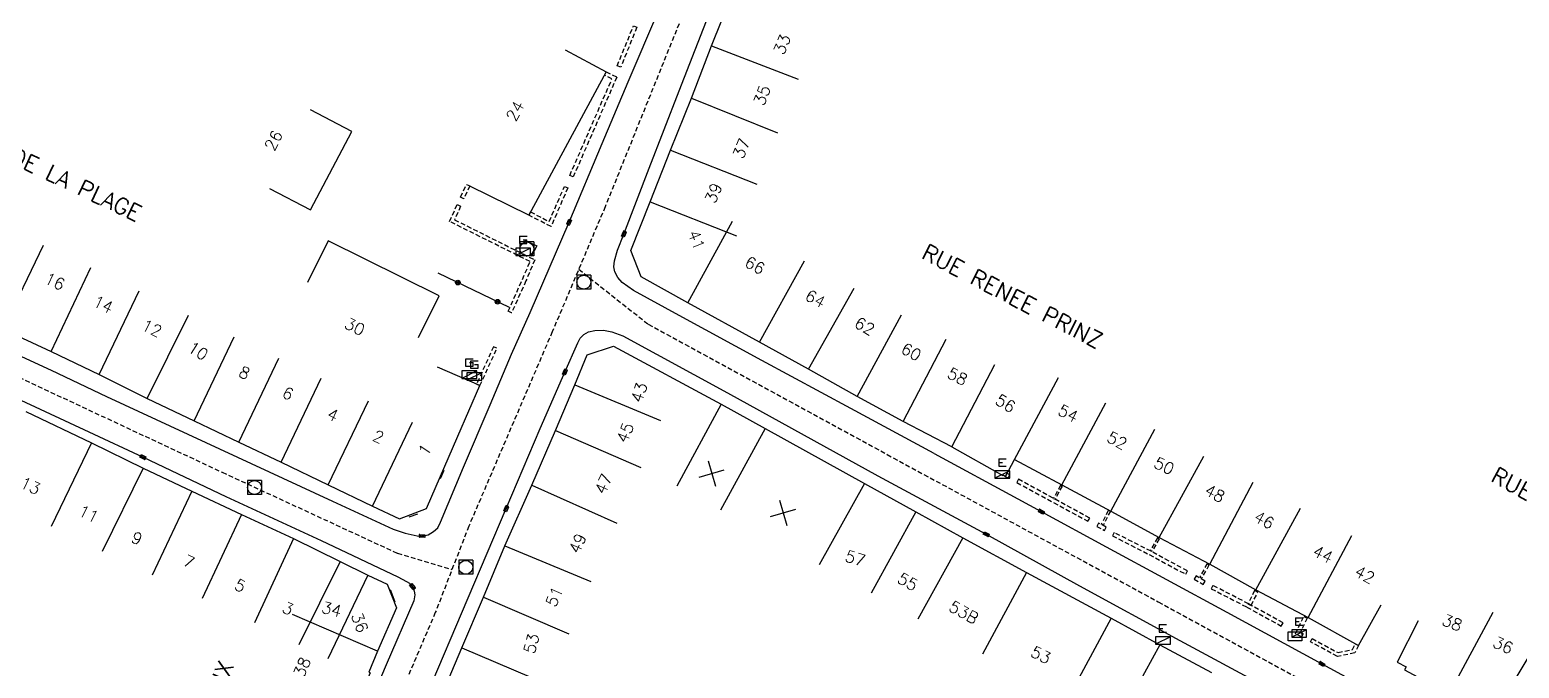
# Model space of a CAD drawing. Header units: millimetres. Extents: x 185000 to 186002, y 127000 to 128000.
# Drawn here: x 185366 to 185526.4, y 127386.5 to 127455.2 of the extents above; entities that cross this region are included whole.
import ezdxf
from ezdxf.enums import TextEntityAlignment as Align

# ---------------------------------------------------------------- set-up
doc = ezdxf.new("R2010")
doc.units = ezdxf.units.MM
doc.linetypes.add('DASHED', pattern=[0.75, 0.5, -0.25])
doc.layers.get('0').update_dxf_attribs({"linetype": 'CONTINUOUS'})
for name, color, linetype in [('W0001', 6, 'DASHED'), ('W0008', 7, 'CONTINUOUS'), ('W0100', 7, 'CONTINUOUS'), ('W0105', 7, 'CONTINUOUS'), ('W0112', 1, 'DASHED'), ('W0322', 7, 'CONTINUOUS'), ('W0400', 7, 'CONTINUOUS'), ('W0420', 7, 'CONTINUOUS'), ('W0430', 7, 'CONTINUOUS'), ('W0432', 7, 'CONTINUOUS'), ('W0989', 7, 'CONTINUOUS'), ('W0991', 7, 'CONTINUOUS'), ('W1102', 7, 'CONTINUOUS'), ('W1471', 7, 'CONTINUOUS')]:
    doc.layers.add(name, color=color, linetype=linetype)
doc.styles.get("Standard").update_dxf_attribs({"font": 'romans.shx', "width": 0.85})

# ---------------------------------------------------------------- blocks, each defined once
blk = doc.blocks.new('t322o')
at = {"color": 0, "linetype": 'Continuous'}
for radius in [0.25, 0.15]:
    blk.add_circle((0, 0), radius, dxfattribs=at)
blk = doc.blocks.new('T400')
for p, q in [((-0.15, 0.3), (0.15, 0.3)), ((-0.15, -0.25), (-0.15, 0.3)), ((-0.15, 0.15), (0.15, 0.15)), ((-0.15, 0), (0.15, 0)), ((0.15, 0.3), (0.15, -0.25)), ((-0.15, -0.15), (0.15, -0.15)), ((-0.15, -0.25), (-0.15, -0.3)), ((-0.15, -0.3), (0.15, -0.3)), ((0.15, -0.3), (0.15, -0.25))]:
    blk.add_line(p, q)
blk = doc.blocks.new('T420')
for p, q in [((0.75, 0.75), (-0.75, 0.75)), ((-0.75, 0.75), (-0.75, -0.75)), ((0.75, 0.75), (0.75, -0.75)), ((0.75, -0.75), (-0.75, -0.75))]:
    blk.add_line(p, q)
blk.add_ellipse((0, 0), major_axis=(-0.53, 0.53), ratio=1, start_param=3.926991, end_param=10.210176)
blk = doc.blocks.new('T432')
at = {"flags": 128}
for points in [[(-0.4, 2.1), (-0.4, 1.3)], [(-0.39, 2.1), (0.41, 2.1)], [(0, 1.7), (0.4, 1.7)], [(0.4, 1.3), (0.4, 1.7)], [(0.8, 0.8), (-0.8, 0.8)], [(-0.8, 0.8), (-0.8, 0)], [(0.8, 0.8), (-0.8, 0)], [(-0.8, 0), (0.8, 0)], [(-0.4, 1.3), (0.4, 1.3)], [(0.8, 0), (0.8, 0.8)]]:
    blk.add_lwpolyline(points, dxfattribs=at)
blk = doc.blocks.new('t991o')
at = {"color": 0, "linetype": 'Continuous'}
for p, q in [((-1, 1), (1, -1)), ((-1, -1), (1, 1))]:
    blk.add_line(p, q, dxfattribs=at)
blk = doc.blocks.new('T430')
at = {"flags": 128}
for points in [[(-0.4, 2.1), (0.4, 2.1)], [(-0.4, 2.1), (-0.4, 1.3)], [(-0.4, 1.7), (0, 1.7)], [(0.8, 0.8), (-0.8, 0.8)], [(-0.8, 0.8), (-0.8, 0)], [(0.8, 0.8), (-0.8, 0)], [(-0.8, 0), (0.8, 0)], [(-0.4, 1.3), (0.4, 1.3)], [(0.8, 0), (0.8, 0.8)]]:
    blk.add_lwpolyline(points, dxfattribs=at)
blk = doc.blocks.new('T1471')
at = {"color": 0, "linetype": 'Continuous', "flags": 128}
blk.add_lwpolyline([(-0.75, -0.5), (-0.75, 0.5), (0.75, 0.5), (0.75, -0.5), (-0.75, -0.5)], dxfattribs=at)

msp = doc.modelspace()

# ---------------------------------------------------------------- linework, layer by layer
at = {"layer": 'W0001'}
for points in [[(185462.06, 127521.59), (185460.43, 127518.57), (185458.59, 127513.5), (185450.63, 127493.14), (185439.3, 127464.22), (185427.98, 127436.18), (185422.28, 127422.71), (185413.3, 127401.8), (185409.69, 127392.5), (185393.39, 127354.38), (185390.34, 127347.13), (185380.26, 127322.91), (185378.95, 127315.33)], [(185304.13, 127446.21), (185310.04, 127443.07), (185327.7, 127435.15), (185354.69, 127422.58), (185386.75, 127407.61), (185405.62, 127398.89), (185411.49, 127397.15)], [(185425.13, 127429.45), (185432.62, 127423.54), (185458.34, 127409.52), (185487.52, 127393.66), (185515.34, 127378.53), (185522.25, 127374.77), (185537.33, 127366.56), (185543.67, 127363.17), (185550.44, 127360.2), (185590.54, 127341.95), (185626.59, 127325.59)]]:
    msp.add_lwpolyline(points, dxfattribs=at)
at = {"layer": 'W0008'}
for points in [[(185463.38, 127409.63), (185454.42, 127414.47), (185444.86, 127419.64), (185435.93, 127424.48), (185431.03, 127427.16), (185429.8, 127428.02), (185429.34, 127428.55), (185429.02, 127429.18), (185428.93, 127429.7), (185429, 127430.36), (185429.32, 127431.52), (185430, 127433.24), (185432.72, 127440.34), (185435.95, 127448.67), (185439.71, 127458.29), (185444.35, 127470.2), (185448.82, 127481.76), (185452.54, 127491.14), (185456.61, 127501.6), (185460.48, 127511.54), (185464.65, 127522.04), (185465.09, 127522.82)], [(185359.11, 127422.84), (185368.34, 127418.59), (185374.3, 127415.76), (185383.07, 127411.72), (185398.62, 127404.48), (185405.15, 127401.5), (185406.45, 127401.04), (185407.73, 127400.77), (185408.26, 127400.74), (185408.91, 127400.88), (185409.51, 127401.22), (185409.95, 127401.62), (185410.27, 127402.25), (185412.73, 127408.15), (185415.59, 127414.86), (185417.9, 127420.3), (185419.92, 127424.79), (185424.1, 127434.52), (185427.64, 127443), (185430.44, 127449.62), (185433.76, 127457.35)], [(185408.75, 127383.55), (185413.23, 127394.1), (185417.33, 127403.69), (185420.98, 127412.33), (185423.65, 127418.38), (185425.03, 127421.55), (185425.3, 127422.05), (185425.68, 127422.43), (185426.19, 127422.71), (185426.85, 127422.87), (185427.81, 127422.9), (185428.69, 127422.72), (185429.89, 127422.28), (185441.14, 127416.14), (185457.34, 127407.23), (185469.01, 127400.93), (185479.04, 127395.4), (185489.85, 127389.51), (185499.09, 127384.51)], [(185365.09, 127415.37), (185372.39, 127411.97), (185378.23, 127409.24), (185387.16, 127405.01), (185397.41, 127400.25), (185405.65, 127396.35), (185406.59, 127395.87), (185406.93, 127395.67), (185407.24, 127395.31), (185407.41, 127394.81), (185407.48, 127394.41), (185407.37, 127393.78), (185404.4, 127386.88), (185399.06, 127374.28), (185394.43, 127363.31), (185392.34, 127358.43), (185390.17, 127353.39), (185389.94, 127352.92), (185389.73, 127352.76), (185389.44, 127352.65), (185389.16, 127352.64), (185388.7, 127352.78), (185387.04, 127353.54), (185387.15, 127353.79)], [(185463.39, 127409.63), (185472.39, 127404.76), (185474.92, 127403.37), (185481.9, 127399.59), (185494.91, 127392.56), (185505.13, 127386.98), (185515.33, 127381.48), (185523.47, 127377.04), (185525.44, 127375.94), (185534.76, 127370.95)]]:
    msp.add_lwpolyline(points, dxfattribs=at)
at = {"layer": 'W0100'}
for points in [[(185465.31, 127410.34), (185460.06, 127413.06), (185455.11, 127415.75), (185449.87, 127418.7), (185444.6, 127421.61), (185436.87, 127425.84), (185431.86, 127428.64), (185430.76, 127431.46), (185432.83, 127436.71), (185435.02, 127442.27), (185437.26, 127447.86), (185439.41, 127453.48), (185441.66, 127459.07), (185443.8, 127464.69), (185445.95, 127470.4), (185448.05, 127475.75), (185450.24, 127481.37), (185452.4, 127486.87), (185454.6, 127492.47), (185456.82, 127498.12), (185459.25, 127504.41), (185463.92, 127502.61)], [(185423.67, 127453.07), (185428.08, 127450.71), (185419.77, 127435.26), (185413.43, 127438.41)], [(185391.84, 127438.15), (185396.27, 127435.83), (185400.7, 127444.29), (185396.27, 127446.61)], [(185320.64, 127441.45), (185322.7, 127440.56), (185322.75, 127440.55), (185323.08, 127441.14), (185328.78, 127437.98), (185341.62, 127431.98), (185352.58, 127426.86), (185353.13, 127427.93), (185358.11, 127425.47), (185363.19, 127423.02), (185368.33, 127420.6), (185373.5, 127418.12), (185378.67, 127415.55), (185383.73, 127413.14), (185388.56, 127410.84), (185393.12, 127408.68), (185398.16, 127406.26), (185402.93, 127403.97), (185405.85, 127402.61), (185408.73, 127403.72), (185412.11, 127411.48), (185414.5, 127416.93), (185409.92, 127418.93)], [(185407.88, 127422.12), (185410.1, 127426.6), (185398.17, 127432.51), (185395.95, 127428.03)], [(185409.7, 127382.02), (185412.55, 127388.71), (185414.89, 127394.15), (185417.19, 127399.7), (185420.09, 127406.21), (185422.64, 127412.09), (185424.7, 127417.03), (185426.04, 127420.24), (185428.89, 127421.18), (185440.45, 127414.92), (185445.2, 127412.31), (185455.88, 127406.39), (185461.41, 127403.35), (185466.47, 127400.55), (185473.35, 127396.82), (185482.46, 127391.91), (185487.69, 127389.05), (185493.26, 127386.05)], [(185365.63, 127414.16), (185372.67, 127410.78), (185378.24, 127408.05), (185383.47, 127405.59), (185388.85, 127403.05), (185394.43, 127400.47), (185399.44, 127397.99), (185402.45, 127396.54), (185404.51, 127395.57), (185405.51, 127393.02), (185403.49, 127388.35), (185402.55, 127386.09), (185402.7, 127386.01), (185400.89, 127381.76), (185398.78, 127376.82), (185396.64, 127371.97), (185394.63, 127367.11), (185392.47, 127362.18), (185390.38, 127357.3), (185389.06, 127354.13), (185387.16, 127353.88), (185379.44, 127359.12), (185379.44, 127359.12)], [(185465.31, 127410.34), (185470.8, 127407.25), (185470.83, 127407.32), (185471.07, 127407.16), (185472.06, 127408.99), (185477.14, 127406.27), (185482.4, 127403.43), (185487.63, 127400.57), (185493.06, 127397.7), (185498.01, 127394.97), (185503.65, 127391.97), (185509.09, 127388.96), (185511.51, 127393.34)], [(185515.51, 127391.63), (185513.22, 127387.18), (185514.19, 127386.68), (185514.01, 127386.35), (185518.85, 127383.75), (185523.5, 127381.24), (185530.53, 127392.96), (185538.89, 127388.4), (185541.29, 127392.79)]]:
    msp.add_lwpolyline(points, dxfattribs=at)
at = {"layer": 'W0105'}
for p, q in [((185410.26, 127406.95), (185410.65, 127407.84)), ((185406.89, 127402.82), (185407.81, 127403.15)), ((185404.82, 127394.98), (185405.35, 127393.68))]:
    msp.add_line(p, q, dxfattribs=at)
msp.add_lwpolyline([(185419.28, 127432.57), (185420.61, 127431.99), (185420.02, 127430.83)], dxfattribs=at)
at = {"layer": 'W0112'}
for p, q in [((185431.39, 127455.49), (185429.65, 127451.19)), ((185429.65, 127451.19), (185429.28, 127451.34)), ((185429.23, 127450.13), (185424.54, 127439.39)), ((185428.08, 127450.71), (185429.23, 127450.13)), ((185413.41, 127438.42), (185412.77, 127437.04)), ((185423.96, 127438.21), (185422.15, 127434.04)), ((185412.77, 127437.04), (185412.4, 127437.21)), ((185422.15, 127434.04), (185419.75, 127435.28)), ((185419.45, 127428.2), (185417.91, 127424.76)), ((185414.5, 127416.93), (185416.33, 127420.95)), ((185416.33, 127420.95), (185415.96, 127421.12)), ((185471.03, 127407.16), (185471.35, 127406.99)), ((185471.35, 127406.99), (185471.54, 127407.34)), ((185472.3, 127406.5), (185479.95, 127402.33)), ((185477.17, 127406.11), (185476.41, 127404.7)), ((185477, 127406.21), (185477.17, 127406.11)), ((185482.14, 127403.48), (185481.39, 127402.01)), ((185482.37, 127403.42), (185482.14, 127403.48)), ((185479.95, 127402.33), (185480.14, 127402.68)), ((185480.9, 127401.78), (185481.73, 127401.35)), ((185481.73, 127401.35), (185481.91, 127401.71)), ((185482.58, 127400.78), (185486.55, 127398.74)), ((185487.44, 127400.55), (185486.64, 127399.18)), ((185487.63, 127400.45), (185487.44, 127400.55)), ((185486.55, 127398.74), (185490.47, 127396.64)), ((185492.98, 127397.62), (185492.18, 127396.19)), ((185492.79, 127397.78), (185492.98, 127397.62)), ((185491.39, 127396.11), (185492.36, 127395.54)), ((185492.36, 127395.54), (185492.57, 127395.88)), ((185493.22, 127395.07), (185497.06, 127393.1)), ((185497.87, 127394.88), (185497.17, 127393.44)), ((185497.17, 127393.44), (185497.53, 127393.27)), ((185497.06, 127393.1), (185500.76, 127391.05)), ((185502.29, 127390.23), (185503.2, 127392.09)), ((185502.93, 127389.88), (185502.29, 127390.23)), ((185506.8, 127387.78), (185503.89, 127389.37))]:
    msp.add_line(p, q, dxfattribs=at)
for points in [[(185429.28, 127451.34), (185431.02, 127455.65), (185431.39, 127455.49)], [(185424.54, 127439.39), (185424.17, 127439.55), (185428.71, 127449.94)], [(185428.71, 127449.94), (185427.9, 127450.35), (185428.08, 127450.71)], [(185412.4, 127437.21), (185413.05, 127438.59), (185413.41, 127438.42)], [(185421.95, 127434.59), (185423.6, 127438.37), (185423.96, 127438.21)], [(185411.24, 127434.59), (185412.05, 127436.41), (185412.42, 127436.24)], [(185412.42, 127436.24), (185411.76, 127434.78), (185420.4, 127430.47), (185419.45, 127428.2)], [(185419.75, 127435.28), (185419.94, 127435.63), (185421.95, 127434.59)], [(185417.91, 127424.76), (185417.54, 127424.93), (185419.08, 127428.36), (185419.89, 127430.28), (185411.24, 127434.59)], [(185415.96, 127421.12), (185414.14, 127417.09), (185414.5, 127416.93)], [(185471.54, 127407.34), (185471.22, 127407.51), (185471.03, 127407.16)], [(185480.14, 127402.68), (185472.49, 127406.85), (185472.3, 127406.5)], [(185477, 127406.21), (185476.24, 127404.8), (185476.41, 127404.7)], [(185482.37, 127403.42), (185481.62, 127401.96), (185481.39, 127402.01)], [(185481.91, 127401.71), (185481.08, 127402.13), (185480.9, 127401.78)], [(185486.74, 127399.1), (185482.76, 127401.13), (185482.58, 127400.78)], [(185487.63, 127400.45), (185486.83, 127399.09), (185486.64, 127399.18)], [(185490.47, 127396.64), (185490.66, 127396.99), (185486.74, 127399.1)], [(185492.57, 127395.88), (185491.59, 127396.46), (185491.39, 127396.11)], [(185492.79, 127397.78), (185491.99, 127396.34), (185492.18, 127396.19)], [(185497.24, 127393.45), (185493.4, 127395.43), (185493.22, 127395.07)], [(185497.53, 127393.27), (185498.23, 127394.71), (185497.87, 127394.88)], [(185500.76, 127391.05), (185500.95, 127391.4), (185497.24, 127393.45)], [(185503.2, 127392.09), (185503.56, 127391.91), (185502.82, 127390.4)], [(185502.82, 127390.4), (185503.12, 127390.23), (185502.93, 127389.88)], [(185503.89, 127389.37), (185504.08, 127389.72), (185506.87, 127388.2), (185508.41, 127388.52)], [(185509.09, 127388.97), (185508.67, 127388.16), (185506.8, 127387.78)], [(185508.41, 127388.52), (185508.73, 127389.15), (185509.09, 127388.97)]]:
    msp.add_lwpolyline(points, dxfattribs=at)
at = {"layer": 'W0322'}
msp.add_line((185409.98, 127429.05), (185417.63, 127425.36), dxfattribs=at)
at = {"layer": 'W1102'}
for p, q in [((185439.41, 127453.48), (185448.75, 127449.91)), ((185437.26, 127447.86), (185446.54, 127444.13)), ((185435.02, 127442.27), (185444.32, 127438.6)), ((185432.83, 127436.71), (185442.13, 127433.04)), ((185436.87, 127425.84), (185441.67, 127434.61)), ((185363.19, 127423.02), (185367.53, 127432.03)), ((185444.6, 127421.61), (185449.44, 127430.37)), ((185368.33, 127420.6), (185372.6, 127429.65)), ((185373.5, 127418.12), (185377.83, 127427.13)), ((185449.87, 127418.7), (185454.78, 127427.41)), ((185378.67, 127415.55), (185383.11, 127424.51)), ((185455.11, 127415.75), (185459.88, 127424.54)), ((185383.73, 127413.14), (185388.03, 127422.17)), ((185460.06, 127413.06), (185464.67, 127421.94)), ((185388.56, 127410.84), (185392.86, 127419.87)), ((185465.31, 127410.34), (185469.91, 127419.22)), ((185393.12, 127408.68), (185397.4, 127417.72)), ((185472.06, 127408.99), (185476.79, 127417.8)), ((185424.7, 127417.03), (185433.93, 127413.18)), ((185398.16, 127406.26), (185402.49, 127415.28)), ((185440.45, 127414.92), (185435.68, 127406.12)), ((185477.14, 127406.27), (185481.86, 127415.09)), ((185402.93, 127403.97), (185407.25, 127412.99)), ((185422.64, 127412.09), (185431.82, 127408.11)), ((185445.2, 127412.31), (185440.38, 127403.54)), ((185482.4, 127403.43), (185487.14, 127412.24)), ((185372.67, 127410.78), (185368.33, 127401.77)), ((185487.63, 127400.57), (185492.44, 127409.34)), ((185378.24, 127408.05), (185373.85, 127399.07)), ((185420.09, 127406.21), (185429.23, 127402.14)), ((185455.88, 127406.39), (185451.03, 127397.64)), ((185493.06, 127397.7), (185497.73, 127406.55)), ((185383.47, 127405.59), (185379.2, 127396.54)), ((185388.85, 127403.05), (185384.59, 127394.01)), ((185461.41, 127403.35), (185456.61, 127394.59)), ((185498.01, 127394.97), (185502.84, 127403.73)), ((185394.43, 127400.47), (185390.23, 127391.39)), ((185417.19, 127399.7), (185426.43, 127395.85)), ((185466.47, 127400.55), (185461.63, 127391.8)), ((185503.65, 127391.97), (185508.35, 127400.79)), ((185399.44, 127397.99), (185395.01, 127389.03)), ((185402.45, 127396.54), (185398.11, 127387.53)), ((185473.35, 127396.82), (185468.59, 127388.03)), ((185414.89, 127394.15), (185424.08, 127390.21)), ((185403.49, 127388.35), (185394.31, 127392.31)), ((185482.46, 127391.91), (185477.71, 127383.11)), ((185518.85, 127383.75), (185523.58, 127392.57)), ((185412.55, 127388.71), (185421.75, 127384.79)), ((185487.69, 127389.05), (185482.89, 127380.27))]:
    msp.add_line(p, q, dxfattribs=at)

# ---------------------------------------------------------------- block references
at = {"layer": 'W0322', "rotation": 334.2379882105077}
for p in [(185412.12, 127428.02), (185416.4, 127425.95)]:
    msp.add_blockref('t322o', p, dxfattribs=at)
at = {"layer": 'W0400'}
for p, rotation in [((185424.1, 127434.52), 336.7780073256383), ((185430, 127433.24), 158.3520299751635), ((185423.65, 127418.38), 156.2307439804597), ((185378.23, 127409.24), 64.9206321629701), ((185417.33, 127403.69), 156.8534338348379), ((185474.92, 127403.37), 241.1127254626628), ((185469.01, 127400.93), 61.65406847260366), ((185408.26, 127400.74), 266.5890285878702), ((185407.24, 127395.31), 40.2870733541497), ((185505.13, 127386.98), 241.3622848098)]:
    msp.add_blockref('T400', p, dxfattribs=dict(at, rotation=rotation))
at = {"layer": 'W0420'}
for p in [(185419.55, 127431.64), (185425.69, 127428.06), (185390.23, 127405.96), (185412.97, 127397.38)]:
    msp.add_blockref('T420', p, dxfattribs=at)
at = {"layer": 'W0430'}
for p in [(185470.74, 127406.97), (185502.69, 127389.85), (185488.02, 127389.11)]:
    msp.add_blockref('T430', p, dxfattribs=at)
at = {"layer": 'W0432'}
for p in [(185419.16, 127430.93), (185413.36, 127417.71), (185413.9, 127417.51)]:
    msp.add_blockref('T432', p, dxfattribs=at)
at = {"layer": 'W0991'}
for p, rotation in [((185439.45, 127407.48), 331.2313096889545), ((185447.14, 127403.23), 331.0008268353187)]:
    msp.add_blockref('t991o', p, dxfattribs=dict(at, rotation=rotation))
at = {"layer": 'W1471'}
msp.add_blockref('T1471', (185502.24, 127389.95), dxfattribs=at)

# ---------------------------------------------------------------- texts
at = {"layer": 'W0989'}
for s, rotation, p in [('RUE DE LA PLAGE', 334.7694, (185368.38, 127439.81)), ('RUE RENEE PRINZ', 332.6071, (185471.83, 127426.54)), ('RUE RENEE PRINZ', 331.8083, (185533.05, 127402.41)), ('RUE TILLIEUX', 67.0185, (185384.25, 127380.12))]:
    msp.add_text(s, height=1.75, rotation=rotation, dxfattribs=at).set_placement(p, align=Align.MIDDLE)
at = {"layer": 'W0991'}
for s, rotation, p in [('33', 68.0394, (185447.03, 127453.66)), ('35', 69.0737, (185444.87, 127448.17)), ('24', 61.5028, (185418.28, 127446.49)), ('26', 62.3848, (185392.28, 127443.31)), ('37', 68.1306, (185442.64, 127442.46)), ('39', 68.1306, (185439.64, 127437.66)), ('41', 291.4396, (185437.82, 127432.61)), ('66', 331.331, (185444.1, 127429.87)), ('16', 334.7719, (185368.74, 127428.14)), ('64', 331.0834, (185450.62, 127426.28)), ('14', 334.3298, (185373.95, 127425.67)), ('12', 333.6345, (185379.19, 127423.11)), ('30', 333.6247, (185401.03, 127423.28)), ('62', 330.6039, (185455.92, 127423.33)), ('10', 327.2888, (185384.16, 127420.66)), ('60', 331.4875, (185460.93, 127420.56)), ('8', 334.5406, (185389.15, 127418.31)), ('58', 332.6087, (185465.91, 127417.92)), ('6', 334.6424, (185393.84, 127416.09)), ('43', 71.771, (185431.64, 127416.19)), ('56', 329.2193, (185471.08, 127415.02)), ('4', 334.3611, (185398.67, 127413.78)), ('54', 333.457, (185477.83, 127413.95)), ('45', 67.3429, (185430.13, 127411.86)), ('2', 334.3927, (185403.57, 127411.43)), ('52', 331.6948, (185483.09, 127411.02)), ('1', 56.9801, (185408.56, 127410.03)), ('50', 334.8558, (185488.15, 127408.29)), ('13', 334.3186, (185366.11, 127406.16)), ('47', 66.5708, (185427.79, 127406.36)), ('48', 332.1667, (185493.61, 127405.33)), ('11', 333.945, (185372.38, 127403.13)), ('46', 331.0969, (185498.92, 127402.47)), ('9', 336.6131, (185377.58, 127400.5)), ('49', 66.3547, (185425.02, 127399.95)), ('7', 334.7794, (185383.18, 127397.99)), ('57', 342.2911, (185454.9, 127398.35)), ('44', 334.0994, (185505.25, 127398.78)), ('55', 331.0241, (185460.55, 127395.83)), ('42', 331.0933, (185509.75, 127396.59)), ('5', 335.1285, (185388.7, 127395.41)), ('51', 67.3887, (185422.5, 127394.23)), ('3', 333.6871, (185393.83, 127392.95)), ('34', 345.4516, (185398.54, 127392.86)), ('53B', 331.5472, (185466.58, 127392.54)), ('36', 291.318, (185401.56, 127391.43)), ('38', 338.4357, (185519.16, 127391.43)), ('53', 75.6238, (185420.04, 127389.18)), ('53', 333.8198, (185474.89, 127387.95)), ('36', 335.7471, (185524.64, 127389)), ('38', 66.935, (185395.35, 127386.63))]:
    msp.add_text(s, height=1.25, rotation=rotation, dxfattribs=at).set_placement(p, align=Align.MIDDLE)

doc.saveas('drawing.dxf')
